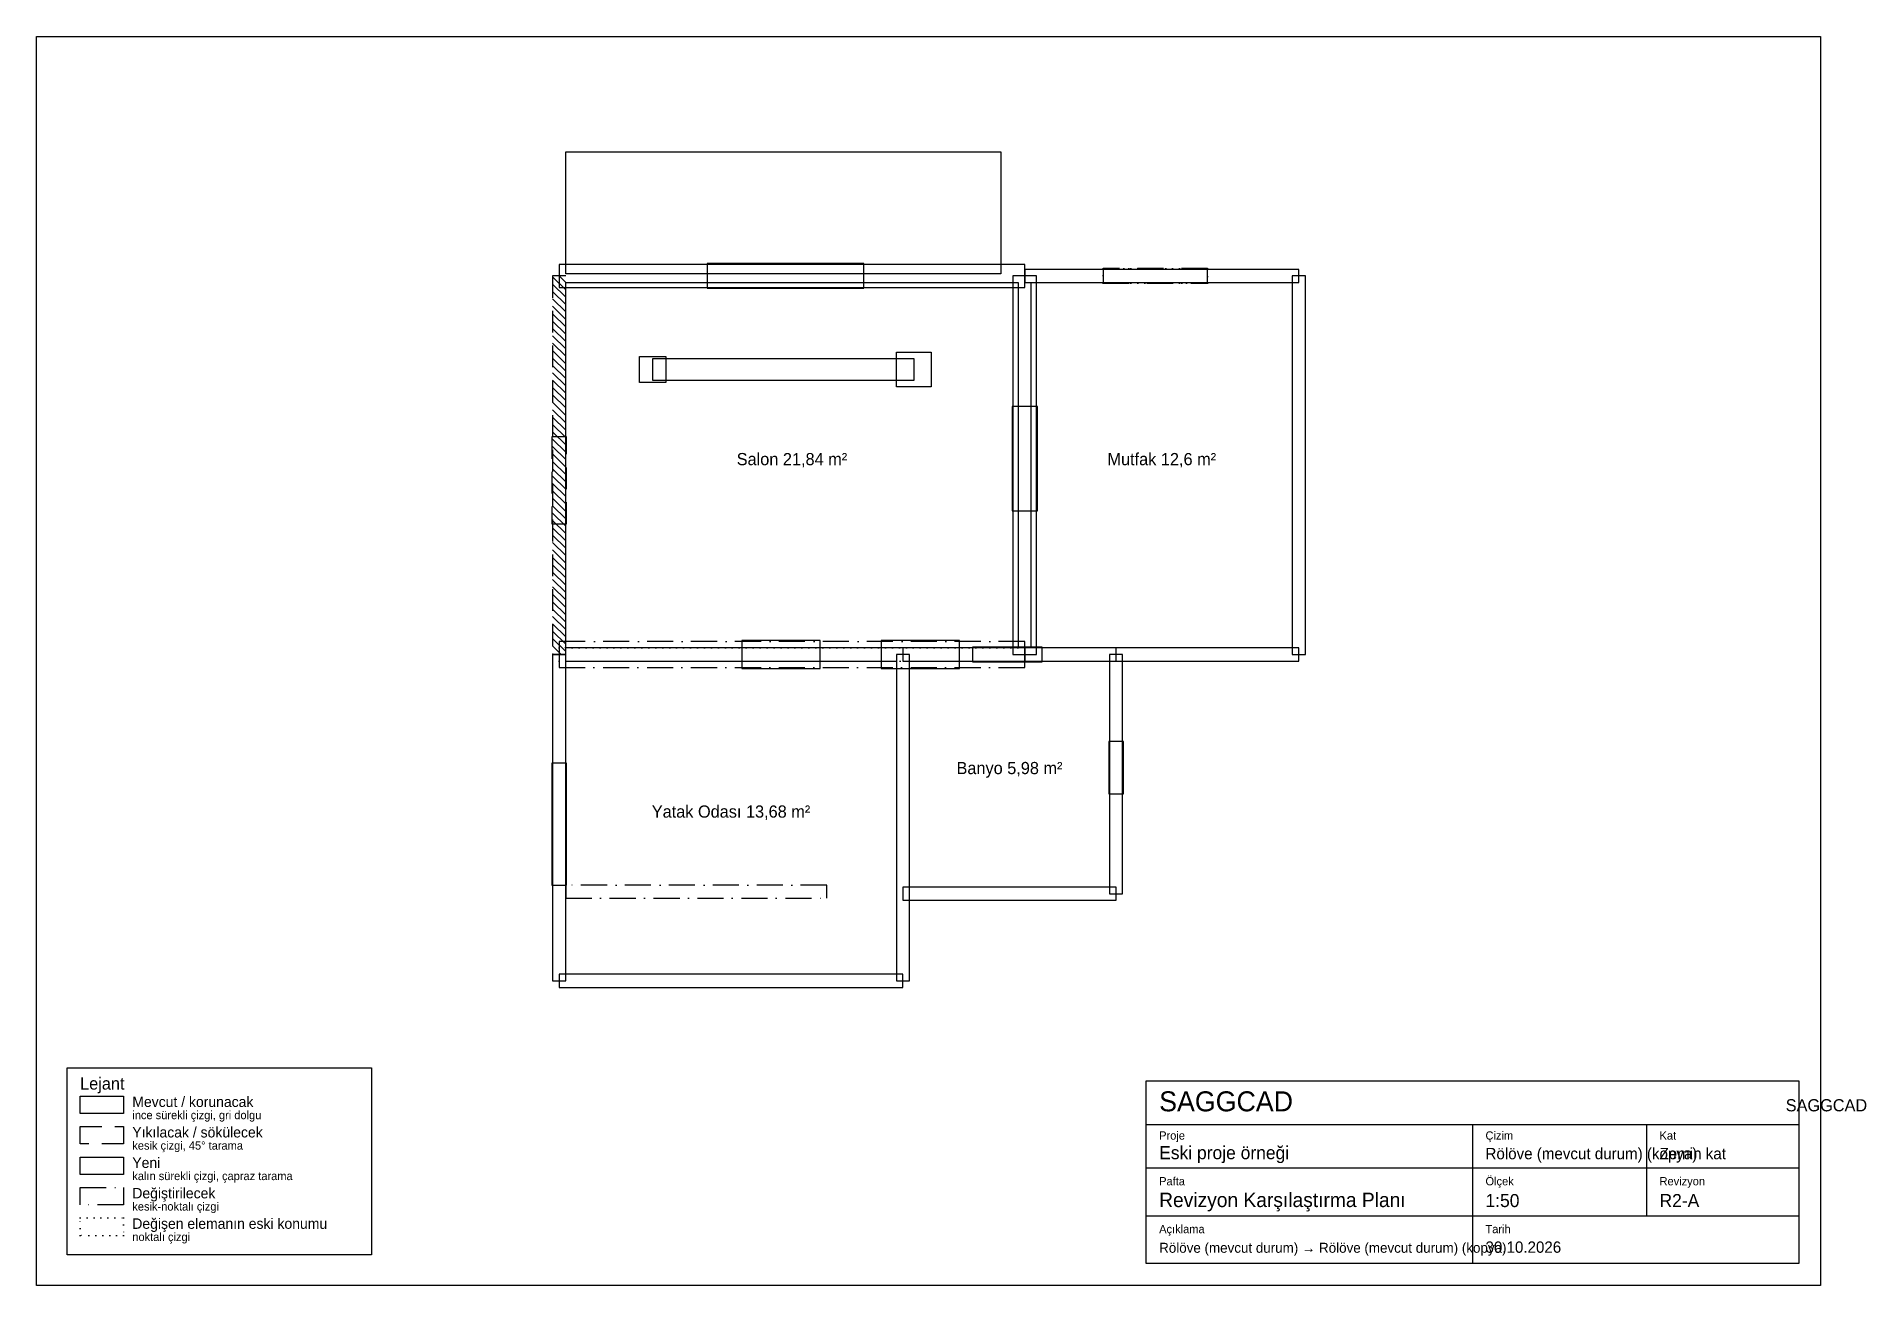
# Model space of a CAD drawing. Header units: millimetres. Extents: x 5 to 426, y 5 to 292.
import ezdxf
from ezdxf.enums import TextEntityAlignment as Align

# ---------------------------------------------------------------- set-up
doc = ezdxf.new("R2010")
doc.units = ezdxf.units.MM
for name, pattern in [('DASHDOT', [10, 6, -2, 0, -2]), ('DASHED', [8, 5, -3]), ('DOT', [1.5, 0, -1.5])]:
    doc.linetypes.add(name, pattern=pattern)
for name, color, linetype in [('REV-DEGISEN', 30, 'DASHDOT'), ('REV-ESKI-KONUM', 5, 'DOT'), ('REV-MAHAL', 9, 'CONTINUOUS'), ('REV-MEVCUT', 8, 'CONTINUOUS'), ('REV-PAFTA', 7, 'CONTINUOUS'), ('REV-YAZI', 7, 'CONTINUOUS'), ('REV-YENI', 3, 'CONTINUOUS'), ('REV-YIKIM', 1, 'DASHED')]:
    doc.layers.add(name, color=color, linetype=linetype)

msp = doc.modelspace()

# ---------------------------------------------------------------- linework, layer by layer
at = {"layer": 'REV-DEGISEN'}
for points in [[(250.1, 235.3), (274.1, 235.3), (274.1, 238.7), (250.1, 238.7)], [(232.1, 153), (125.1, 153), (125.1, 147), (232.1, 147)], [(126.6, 94), (186.6, 94), (186.6, 97), (126.6, 97)], [(15, 27.5), (25, 27.5), (25, 23.5), (15, 23.5)]]:
    msp.add_lwpolyline(points, close=True, dxfattribs=at)
at = {"layer": 'REV-ESKI-KONUM'}
for points in [[(250.1, 235.3), (274.1, 235.3), (274.1, 238.7), (250.1, 238.7)], [(232.1, 151.5), (125.1, 151.5), (125.1, 148.5), (232.1, 148.5)], [(15, 20.5), (25, 20.5), (25, 16.5), (15, 16.5)]]:
    msp.add_lwpolyline(points, close=True, dxfattribs=at)
at = {"layer": 'REV-MAHAL'}
for points in [[(126.6, 235.5), (230.6, 235.5), (230.6, 151.5), (126.6, 151.5)], [(233.6, 235.5), (293.6, 235.5), (293.6, 151.5), (233.6, 151.5)], [(126.6, 148.5), (202.6, 148.5), (202.6, 76.5), (126.6, 76.5)], [(205.6, 148.5), (251.6, 148.5), (251.6, 96.5), (205.6, 96.5)]]:
    msp.add_lwpolyline(points, close=True, dxfattribs=at)
at = {"layer": 'REV-MEVCUT'}
for points in [[(126.6, 265.5), (226.6, 265.5), (226.6, 237.5), (126.6, 237.5)], [(159.1, 234.15), (195.1, 234.15), (195.1, 239.85), (159.1, 239.85)], [(125.1, 234.35), (232.1, 234.35), (232.1, 239.65), (125.1, 239.65)], [(229.4, 237), (229.4, 150), (234.8, 150), (234.8, 237)], [(232.1, 235.5), (295.1, 235.5), (295.1, 238.5), (232.1, 238.5)], [(293.6, 237), (293.6, 150), (296.6, 150), (296.6, 237)], [(202.6, 219.5), (210.6, 219.5), (210.6, 211.5), (202.6, 211.5)], [(143.6, 218.5), (149.6, 218.5), (149.6, 212.5), (143.6, 212.5)], [(146.6, 218), (206.6, 218), (206.6, 213), (146.6, 213)], [(229.2, 207), (229.2, 183), (235, 183), (235, 207)], [(185.1, 153.2), (167.1, 153.2), (167.1, 146.8), (185.1, 146.8)], [(204.1, 148.5), (253.1, 148.5), (253.1, 151.5), (204.1, 151.5)], [(220.1, 148.3), (236.1, 148.3), (236.1, 151.7), (220.1, 151.7)], [(295.1, 151.5), (232.1, 151.5), (232.1, 148.5), (295.1, 148.5)], [(126.6, 75), (126.6, 150), (123.6, 150), (123.6, 75)], [(202.6, 150), (202.6, 75), (205.6, 75), (205.6, 150)], [(251.6, 150), (251.6, 95), (254.6, 95), (254.6, 150)], [(251.4, 130), (251.4, 118), (254.8, 118), (254.8, 130)], [(126.8, 97), (126.8, 125), (123.4, 125), (123.4, 97)], [(253.1, 96.5), (204.1, 96.5), (204.1, 93.5), (253.1, 93.5)], [(204.1, 76.5), (125.1, 76.5), (125.1, 73.5), (204.1, 73.5)], [(15, 48.5), (25, 48.5), (25, 44.5), (15, 44.5)]]:
    msp.add_lwpolyline(points, close=True, dxfattribs=at)
at = {"layer": 'REV-PAFTA'}
for p, q in [((260, 42), (410, 42)), ((335, 42), (335, 10)), ((375, 42), (375, 21)), ((260, 32), (410, 32)), ((260, 21), (410, 21))]:
    msp.add_line(p, q, dxfattribs=at)
for points in [[(5, 292), (415, 292), (415, 5), (5, 5)], [(12, 55), (82, 55), (82, 12), (12, 12)], [(260, 52), (410, 52), (410, 10), (260, 10)]]:
    msp.add_lwpolyline(points, close=True, dxfattribs=at)
at = {"layer": 'REV-YENI'}
for points in [[(217.1, 153.2), (199.1, 153.2), (199.1, 146.8), (217.1, 146.8)], [(15, 34.5), (25, 34.5), (25, 30.5), (15, 30.5)]]:
    msp.add_lwpolyline(points, close=True, dxfattribs=at)
at = {"layer": 'REV-YIKIM', "linetype": 'CONTINUOUS'}
for p, q in [((123.6, 236.803), (126.6, 233.803)), ((125.1, 237), (126.6, 235.5)), ((123.6, 235.106), (126.6, 232.106)), ((123.6, 233.409), (126.6, 230.409)), ((123.6, 231.712), (126.6, 228.712)), ((123.6, 230.015), (126.6, 227.015)), ((123.6, 228.318), (126.6, 225.318)), ((123.6, 226.621), (126.6, 223.621)), ((123.6, 224.924), (126.6, 221.924)), ((123.6, 223.226), (126.6, 220.226)), ((123.6, 221.529), (126.6, 218.529)), ((123.6, 219.832), (126.6, 216.832)), ((123.6, 218.135), (126.6, 215.135)), ((123.6, 216.438), (126.6, 213.438)), ((123.6, 214.741), (126.6, 211.741)), ((123.6, 213.044), (126.6, 210.044)), ((123.6, 211.347), (126.6, 208.347)), ((123.6, 209.65), (126.6, 206.65)), ((123.6, 207.953), (126.6, 204.953)), ((123.6, 206.256), (126.6, 203.256)), ((123.6, 204.559), (126.6, 201.559)), ((123.6, 202.862), (126.6, 199.862)), ((123.6, 201.165), (126.6, 198.165)), ((123.6, 199.468), (126.6, 196.468)), ((123.6, 197.771), (126.6, 194.771)), ((123.6, 196.074), (126.6, 193.074)), ((123.6, 194.377), (126.6, 191.377)), ((123.6, 192.679), (126.6, 189.679)), ((123.6, 190.982), (126.6, 187.982)), ((123.6, 189.285), (126.6, 186.285)), ((123.6, 187.588), (126.6, 184.588)), ((123.6, 185.891), (126.6, 182.891)), ((123.6, 184.194), (126.6, 181.194)), ((123.6, 182.497), (126.6, 179.497)), ((123.6, 180.8), (126.6, 177.8)), ((123.6, 179.103), (126.6, 176.103)), ((123.6, 177.406), (126.6, 174.406)), ((123.6, 175.709), (126.6, 172.709)), ((123.6, 174.012), (126.6, 171.012)), ((123.6, 172.315), (126.6, 169.315)), ((123.6, 170.618), (126.6, 167.618)), ((123.6, 168.921), (126.6, 165.921)), ((123.6, 167.224), (126.6, 164.224)), ((123.6, 165.527), (126.6, 162.527)), ((123.6, 163.83), (126.6, 160.83)), ((123.6, 162.132), (126.6, 159.132)), ((123.6, 160.435), (126.6, 157.435)), ((123.6, 158.738), (126.6, 155.738)), ((123.6, 157.041), (126.6, 154.041)), ((123.6, 155.344), (126.6, 152.344)), ((123.6, 153.647), (126.6, 150.647)), ((123.6, 151.95), (125.55, 150)), ((123.6, 150.253), (123.853, 150))]:
    msp.add_line(p, q, dxfattribs=at)
at = {"layer": 'REV-YIKIM'}
for points in [[(126.6, 150), (126.6, 237), (123.6, 237), (123.6, 150)], [(126.8, 180), (126.8, 200), (123.4, 200), (123.4, 180)], [(15, 41.5), (25, 41.5), (25, 37.5), (15, 37.5)]]:
    msp.add_lwpolyline(points, close=True, dxfattribs=at)

# ---------------------------------------------------------------- texts
at = {"layer": 'REV-PAFTA'}
for s, height, p in [('Lejant', 2.8, (15, 50)), ('Mevcut / korunacak', 2.4, (27, 46)), ('SAGGCAD', 4.6, (263, 45)), ('SAGGCAD', 2.8, (407, 45)), ('ince sürekli çizgi, gri dolgu', 1.9, (27, 43.2)), ('Yıkılacak / sökülecek', 2.4, (27, 39)), ('kesik çizgi, 45° tarama', 1.9, (27, 36.2)), ('Proje', 1.9, (263, 38.5)), ('Çizim', 1.9, (338, 38.5)), ('Kat', 1.9, (378, 38.5)), ('Yeni', 2.4, (27, 32)), ('Eski proje örneği', 3, (263, 34)), ('Rölöve (mevcut durum) (kopya)', 2.6, (338, 34)), ('Zemin kat', 2.6, (378, 34)), ('kalın sürekli çizgi, çapraz tarama', 1.9, (27, 29.2)), ('Pafta', 1.9, (263, 28)), ('Ölçek', 1.9, (338, 28)), ('Revizyon', 1.9, (378, 28)), ('Değiştirilecek', 2.4, (27, 25)), ('Revizyon Karşılaştırma Planı', 3.3, (263, 23)), ('1:50', 3, (338, 23)), ('R2-A', 3, (378, 23)), ('kesik-noktalı çizgi', 1.9, (27, 22.2)), ('noktalı çizgi', 1.9, (27, 15.2)), ('Değişen elemanın eski konumu', 2.4, (27, 18)), ('Açıklama', 1.9, (263, 17)), ('Tarih', 1.9, (338, 17)), ('Rölöve (mevcut durum) → Rölöve (mevcut durum) (kopya)', 2.3, (263, 12.5)), ('30.10.2026', 2.6, (338, 12.5))]:
    msp.add_text(s, height=height, dxfattribs=at).set_placement(p)
at = {"layer": 'REV-YAZI'}
for s, p in [('Salon 21,84 m²', (178.6, 193.5)), ('Mutfak 12,6 m²', (263.6, 193.5)), ('Banyo 5,98 m²', (228.6, 122.5)), ('Yatak Odası 13,68 m²', (164.6, 112.5))]:
    msp.add_text(s, height=2.8, dxfattribs=at).set_placement(p, align=Align.CENTER)

doc.saveas('drawing.dxf')
